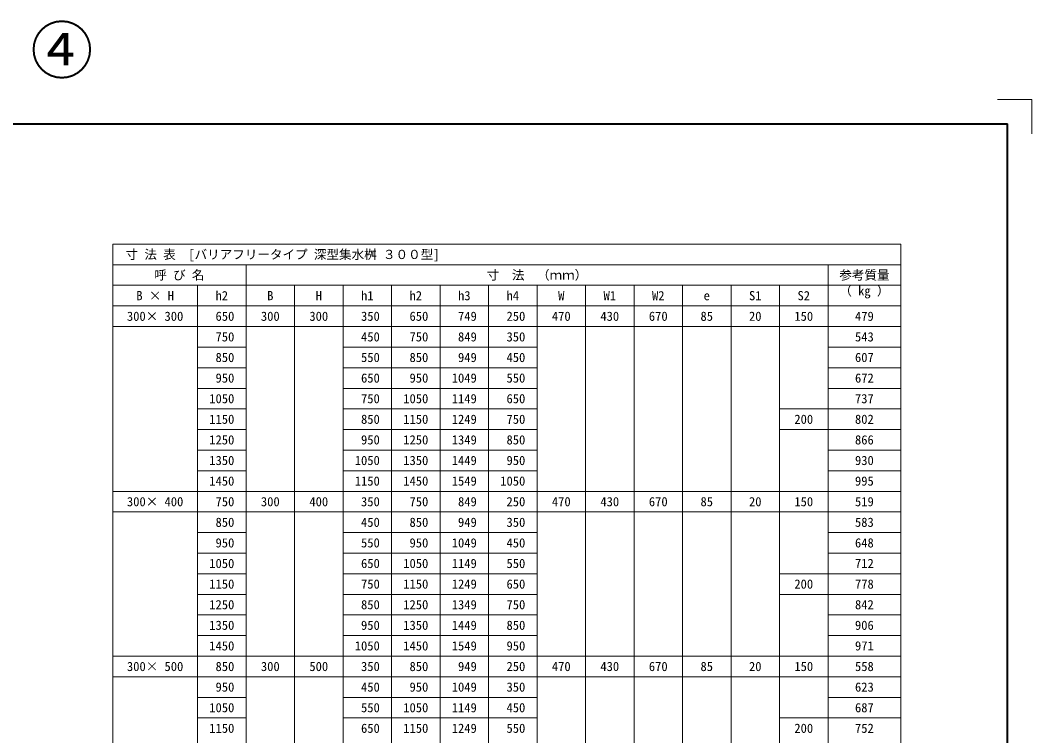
# Model space of a CAD drawing. Units: millimetres at full size, sheet at 1:20; details may follow other scales. Extents: x 62447 to 85128, y -7246 to 532.
# Drawn here: x 80957 to 85128, y -4171 to -1219 of the extents above; entities that cross this region are included whole.
import ezdxf
from ezdxf.enums import TextEntityAlignment as Align

# ---------------------------------------------------------------- set-up
doc = ezdxf.new("R2010")
doc.units = ezdxf.units.MM
doc.header["$LTSCALE"] = 20
for name, color, linetype, lineweight in [('Defpoints_2', 8, 'Continuous', 0), ('図枠', 7, 'Continuous', 5), ('寸法・材料表', 7, 'Continuous', 13), ('補助線', 8, 'Continuous', 13)]:
    doc.layers.add(name, color=color, linetype=linetype, lineweight=lineweight)
doc.styles.add('ＭＳ ゴシック', font='')
doc.styles.get('ＭＳ ゴシック').set_extended_font_data('MS Gothic')

msp = doc.modelspace()

# ---------------------------------------------------------------- linework, layer by layer
at = {"layer": 'Defpoints_2', "color": 1, "lineweight": 13}
for q in [(84986.79, -1545.57), (85128.21, -1686.99)]:
    msp.add_line((85128.21, -1545.57), q, dxfattribs=at)
at = {"layer": 'Defpoints_2'}
for p, q in [((81337.87, -2142.5), (84587.87, -2142.5)), ((81337.87, -2142.5), (81337.87, -2227.5)), ((84587.87, -2142.5), (84587.87, -2227.5)), ((84287.87, -2312.5), (84587.87, -2312.5)), ((81337.87, -2482.5), (81687.87, -2482.5)), ((81887.87, -2482.5), (82287.87, -2482.5)), ((83087.87, -2482.5), (84287.87, -2482.5)), ((84087.87, -2907.5), (84287.87, -2907.5)), ((81337.87, -3247.5), (81687.87, -3247.5)), ((81887.87, -3247.5), (82287.87, -3247.5)), ((83087.87, -3247.5), (84287.87, -3247.5)), ((84087.87, -3587.5), (84287.87, -3587.5)), ((81337.87, -3927.5), (81687.87, -3927.5)), ((81887.87, -3927.5), (82287.87, -3927.5)), ((83087.87, -3927.5), (84287.87, -3927.5))]:
    msp.add_line(p, q, dxfattribs=at)
at = {"layer": '図枠', "lineweight": 40}
for p in [(77228.21, -1645.57), (85028.21, -7045.57)]:
    msp.add_line(p, (85028.21, -1645.57), dxfattribs=at)
at = {"layer": '寸法・材料表'}
for p, q in [((81337.87, -2227.5), (84587.87, -2227.5)), ((81337.87, -2227.5), (81337.87, -6392.5)), ((81887.87, -2227.5), (81887.87, -6392.5)), ((84287.87, -2227.5), (84287.87, -6392.5)), ((84587.87, -2227.5), (84587.87, -6392.5)), ((81337.87, -2312.5), (84287.87, -2312.5)), ((81687.87, -2312.5), (81687.87, -6392.5)), ((82087.87, -2312.5), (82087.87, -6392.5)), ((82287.87, -2312.5), (82287.87, -6392.5)), ((82487.87, -2312.5), (82487.87, -6392.5)), ((82687.87, -2312.5), (82687.87, -6392.5)), ((82887.87, -2312.5), (82887.87, -6392.5)), ((83087.87, -2312.5), (83087.87, -6392.5)), ((83287.87, -2312.5), (83287.87, -6392.5)), ((83487.87, -2312.5), (83487.87, -6392.5)), ((83687.87, -2312.5), (83687.87, -6392.5)), ((83887.87, -2312.5), (83887.87, -6392.5)), ((84087.87, -2312.5), (84087.87, -6392.5)), ((81337.87, -2397.5), (84587.87, -2397.5)), ((81687.87, -2482.5), (81887.87, -2482.5)), ((82287.87, -2482.5), (83087.87, -2482.5)), ((84287.87, -2482.5), (84587.87, -2482.5)), ((81687.87, -2567.5), (81887.87, -2567.5)), ((82287.87, -2567.5), (83087.87, -2567.5)), ((84287.87, -2567.5), (84587.87, -2567.5)), ((81687.87, -2652.5), (81887.87, -2652.5)), ((82287.87, -2652.5), (83087.87, -2652.5)), ((84287.87, -2652.5), (84587.87, -2652.5)), ((81687.87, -2737.5), (81887.87, -2737.5)), ((82287.87, -2737.5), (83087.87, -2737.5)), ((84287.87, -2737.5), (84587.87, -2737.5)), ((81687.87, -2822.5), (81887.87, -2822.5)), ((82287.87, -2822.5), (83087.87, -2822.5)), ((84087.87, -2822.5), (84587.87, -2822.5)), ((81687.87, -2907.5), (81887.87, -2907.5)), ((82287.87, -2907.5), (83087.87, -2907.5)), ((84287.87, -2907.5), (84587.87, -2907.5)), ((81687.87, -2992.5), (81887.87, -2992.5)), ((82287.87, -2992.5), (83087.87, -2992.5)), ((84287.87, -2992.5), (84587.87, -2992.5)), ((81687.87, -3077.5), (81887.87, -3077.5)), ((82287.87, -3077.5), (83087.87, -3077.5)), ((84287.87, -3077.5), (84587.87, -3077.5)), ((81337.87, -3162.5), (84587.87, -3162.5)), ((81687.87, -3247.5), (81887.87, -3247.5)), ((82287.87, -3247.5), (83087.87, -3247.5)), ((84287.87, -3247.5), (84587.87, -3247.5)), ((81687.87, -3332.5), (81887.87, -3332.5)), ((82287.87, -3332.5), (83087.87, -3332.5)), ((84287.87, -3332.5), (84587.87, -3332.5)), ((81687.87, -3417.5), (81887.87, -3417.5)), ((82287.87, -3417.5), (83087.87, -3417.5)), ((84287.87, -3417.5), (84587.87, -3417.5)), ((81687.87, -3502.5), (81887.87, -3502.5)), ((82287.87, -3502.5), (83087.87, -3502.5)), ((84087.87, -3502.5), (84587.87, -3502.5)), ((81687.87, -3587.5), (81887.87, -3587.5)), ((82287.87, -3587.5), (83087.87, -3587.5)), ((84287.87, -3587.5), (84587.87, -3587.5)), ((81687.87, -3672.5), (81887.87, -3672.5)), ((82287.87, -3672.5), (83087.87, -3672.5)), ((84287.87, -3672.5), (84587.87, -3672.5)), ((81687.87, -3757.5), (81887.87, -3757.5)), ((82287.87, -3757.5), (83087.87, -3757.5)), ((84287.87, -3757.5), (84587.87, -3757.5)), ((81337.87, -3842.5), (84587.87, -3842.5)), ((81687.87, -3927.5), (81887.87, -3927.5)), ((82287.87, -3927.5), (83087.87, -3927.5)), ((84287.87, -3927.5), (84587.87, -3927.5)), ((81687.87, -4012.5), (81887.87, -4012.5)), ((82287.87, -4012.5), (83087.87, -4012.5)), ((84287.87, -4012.5), (84587.87, -4012.5)), ((81687.87, -4097.5), (81887.87, -4097.5)), ((82287.87, -4097.5), (83087.87, -4097.5)), ((84087.87, -4097.5), (84587.87, -4097.5))]:
    msp.add_line(p, q, dxfattribs=at)

# ---------------------------------------------------------------- texts
at = {"layer": '寸法・材料表', "style": 'ＭＳ ゴシック'}
msp.add_text('\u3000寸 法 表\u3000[バリアフリータイプ 深型集水桝 ３００型]', height=37.98, dxfattribs=at).set_placement((81339.07, -2185), align=Align.MIDDLE_LEFT)
for s, p in [('呼 び 名', (81612.87, -2270)), ('寸\u3000法\u3000（ｍｍ）', (83087.87, -2270)), ('参考質量', (84437.87, -2270)), ('B × H', (81512.87, -2355)), ('h2', (81787.87, -2355)), ('B', (81987.87, -2355)), ('H', (82187.87, -2355)), ('h1', (82387.87, -2355)), ('h2', (82587.87, -2355)), ('h3', (82787.87, -2355)), ('h4', (82987.87, -2355)), ('W', (83187.87, -2355)), ('W1', (83387.87, -2355)), ('W2', (83587.87, -2355)), ('S1', (83987.87, -2355)), ('S2', (84187.87, -2355)), ('e', (83787.87, -2355)), ('300× 300', (81512.87, -2440)), (' 650', (81787.87, -2440)), ('300', (81987.87, -2440)), ('300', (82187.87, -2440)), (' 350', (82387.87, -2440)), (' 650', (82587.87, -2440)), (' 749', (82787.87, -2440)), (' 250', (82987.87, -2440)), ('470', (83187.87, -2440)), ('430', (83387.87, -2440)), ('670', (83587.87, -2440)), ('85', (83787.87, -2440)), ('20', (83987.87, -2440)), ('150', (84187.87, -2440)), ('479', (84437.87, -2440)), (' 750', (81787.87, -2525)), (' 450', (82387.87, -2525)), (' 750', (82587.87, -2525)), (' 849', (82787.87, -2525)), (' 350', (82987.87, -2525)), ('543', (84437.87, -2525)), (' 850', (81787.87, -2610)), (' 550', (82387.87, -2610)), (' 850', (82587.87, -2610)), (' 949', (82787.87, -2610)), (' 450', (82987.87, -2610)), ('607', (84437.87, -2610)), (' 950', (81787.87, -2695)), (' 650', (82387.87, -2695)), (' 950', (82587.87, -2695)), ('1049', (82787.87, -2695)), (' 550', (82987.87, -2695)), ('672', (84437.87, -2695)), ('1050', (81787.87, -2780)), (' 750', (82387.87, -2780)), ('1050', (82587.87, -2780)), ('1149', (82787.87, -2780)), (' 650', (82987.87, -2780)), ('737', (84437.87, -2780)), ('1150', (81787.87, -2865)), (' 850', (82387.87, -2865)), ('1150', (82587.87, -2865)), ('1249', (82787.87, -2865)), (' 750', (82987.87, -2865)), ('200', (84187.87, -2865)), ('802', (84437.87, -2865)), ('1250', (81787.87, -2950)), (' 950', (82387.87, -2950)), ('1250', (82587.87, -2950)), ('1349', (82787.87, -2950)), (' 850', (82987.87, -2950)), ('866', (84437.87, -2950)), ('1350', (81787.87, -3035)), ('1050', (82387.87, -3035)), ('1350', (82587.87, -3035)), ('1449', (82787.87, -3035)), (' 950', (82987.87, -3035)), ('930', (84437.87, -3035)), ('1450', (81787.87, -3120)), ('1150', (82387.87, -3120)), ('1450', (82587.87, -3120)), ('1549', (82787.87, -3120)), ('1050', (82987.87, -3120)), ('995', (84437.87, -3120)), ('300× 400', (81512.87, -3205)), (' 750', (81787.87, -3205)), ('300', (81987.87, -3205)), ('400', (82187.87, -3205)), (' 350', (82387.87, -3205)), (' 750', (82587.87, -3205)), (' 849', (82787.87, -3205)), (' 250', (82987.87, -3205)), ('470', (83187.87, -3205)), ('430', (83387.87, -3205)), ('670', (83587.87, -3205)), ('85', (83787.87, -3205)), ('20', (83987.87, -3205)), ('150', (84187.87, -3205)), ('519', (84437.87, -3205)), (' 850', (81787.87, -3290)), (' 450', (82387.87, -3290)), (' 850', (82587.87, -3290)), (' 949', (82787.87, -3290)), (' 350', (82987.87, -3290)), ('583', (84437.87, -3290)), (' 950', (81787.87, -3375)), (' 550', (82387.87, -3375)), (' 950', (82587.87, -3375)), ('1049', (82787.87, -3375)), (' 450', (82987.87, -3375)), ('648', (84437.87, -3375)), ('1050', (81787.87, -3460)), (' 650', (82387.87, -3460)), ('1050', (82587.87, -3460)), ('1149', (82787.87, -3460)), (' 550', (82987.87, -3460)), ('712', (84437.87, -3460)), ('1150', (81787.87, -3545)), (' 750', (82387.87, -3545)), ('1150', (82587.87, -3545)), ('1249', (82787.87, -3545)), (' 650', (82987.87, -3545)), ('200', (84187.87, -3545)), ('778', (84437.87, -3545)), ('1250', (81787.87, -3630)), (' 850', (82387.87, -3630)), ('1250', (82587.87, -3630)), ('1349', (82787.87, -3630)), (' 750', (82987.87, -3630)), ('842', (84437.87, -3630)), ('1350', (81787.87, -3715)), (' 950', (82387.87, -3715)), ('1350', (82587.87, -3715)), ('1449', (82787.87, -3715)), (' 850', (82987.87, -3715)), ('906', (84437.87, -3715)), ('1450', (81787.87, -3800)), ('1050', (82387.87, -3800)), ('1450', (82587.87, -3800)), ('1549', (82787.87, -3800)), (' 950', (82987.87, -3800)), ('971', (84437.87, -3800)), ('300× 500', (81512.87, -3885)), (' 850', (81787.87, -3885)), ('300', (81987.87, -3885)), ('500', (82187.87, -3885)), (' 350', (82387.87, -3885)), (' 850', (82587.87, -3885)), (' 949', (82787.87, -3885)), (' 250', (82987.87, -3885)), ('470', (83187.87, -3885)), ('430', (83387.87, -3885)), ('670', (83587.87, -3885)), ('85', (83787.87, -3885)), ('20', (83987.87, -3885)), ('150', (84187.87, -3885)), ('558', (84437.87, -3885)), (' 950', (81787.87, -3970)), (' 450', (82387.87, -3970)), (' 950', (82587.87, -3970)), ('1049', (82787.87, -3970)), (' 350', (82987.87, -3970)), ('623', (84437.87, -3970)), ('1050', (81787.87, -4055)), (' 550', (82387.87, -4055)), ('1050', (82587.87, -4055)), ('1149', (82787.87, -4055)), (' 450', (82987.87, -4055)), ('687', (84437.87, -4055)), ('1150', (81787.87, -4140)), (' 650', (82387.87, -4140)), ('1150', (82587.87, -4140)), ('1249', (82787.87, -4140)), (' 550', (82987.87, -4140)), ('200', (84187.87, -4140)), ('752', (84437.87, -4140))]:
    msp.add_text(s, height=37.98, dxfattribs=at).set_placement(p, align=Align.MIDDLE_CENTER)
msp.add_text('（ kg ）', height=37.98, dxfattribs=at).set_placement((84437.87, -2365.5), align=Align.BOTTOM_CENTER)
at = {"layer": '補助線', "color": 1, "style": 'ＭＳ ゴシック'}
msp.add_text('④', height=189.9, dxfattribs=at).set_placement((81128.21, -1342.85), align=Align.MIDDLE_CENTER)

doc.saveas('drawing.dxf')
